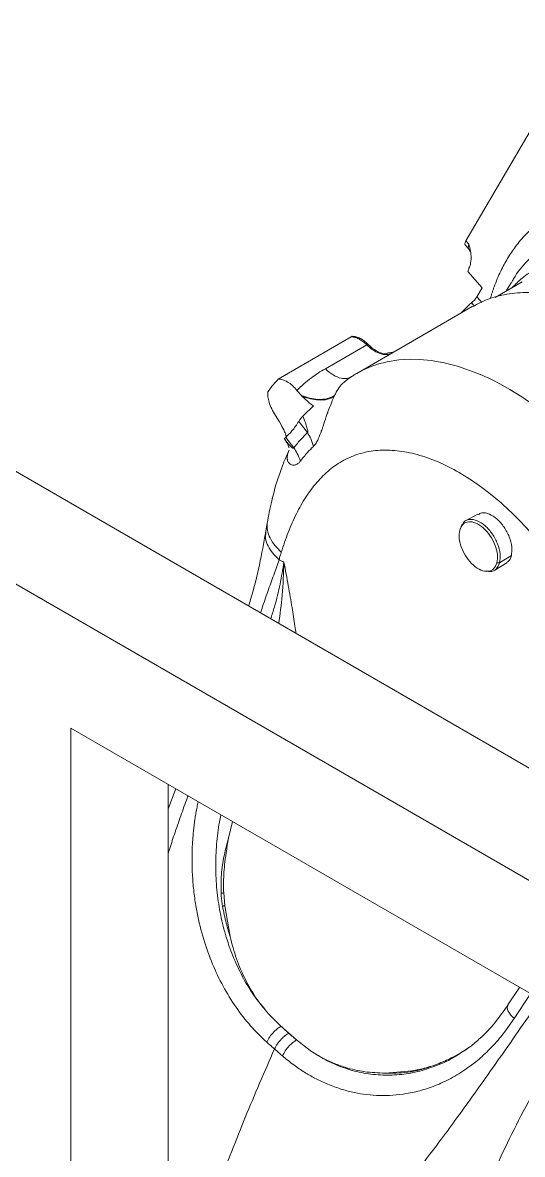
# Model space of a CAD drawing. Header units: millimetres. Extents: x 169 to 14583, y -399 to 10804.
# Drawn here: x 2056.1 to 2201.5, y 8235.1 to 8564 of the extents above; entities that cross this region are included whole.
import ezdxf

# ---------------------------------------------------------------- set-up
doc = ezdxf.new("R2010")
doc.units = ezdxf.units.MM
doc.header["$LTSCALE"] = 35

msp = doc.modelspace()

# ---------------------------------------------------------------- linework, layer by layer
at = {"color": 7, "linetype": 'Continuous', "lineweight": 18}
for p, q in [((2742.62, 8036.071), (1343.57, 8843.726)), ((2742.62, 8003.415), (1318.451, 8825.57)), ((2185.061, 8500.589), (2211.852, 8546.338)), ((2184.807, 8499.367), (2185.969, 8498.019)), ((2185.918, 8499.593), (2185.061, 8500.589)), ((2185.959, 8498.029), (2186.333, 8497.37)), ((2185.65, 8491.67), (2189.763, 8486.895)), ((2201.447, 8488.698), (2193.58, 8484.156)), ((2198.23, 8488.405), (2196.807, 8486.018)), ((2198.307, 8488.362), (2198.402, 8488.543)), ((2189.763, 8486.895), (2188.247, 8484.307)), ((2186.887, 8481.447), (2153.286, 8462.049)), ((2186.67, 8482.542), (2187.433, 8481.656)), ((2130.476, 8460.415), (2151.689, 8472.661)), ((2151.689, 8472.661), (2152.006, 8472.826)), ((2144.177, 8463.415), (2156.22, 8470.367)), ((2151.636, 8461.008), (2151.781, 8461.12)), ((2151.781, 8461.12), (2151.928, 8461.205)), ((2137.231, 8455.623), (2135.892, 8457.132)), ((2137.466, 8455.384), (2137.231, 8455.623)), ((2137.646, 8449.592), (2140.707, 8452.608)), ((2129.676, 8449.83), (2130.84, 8447.959)), ((2130.84, 8447.959), (2131.29, 8447.139)), ((2138.951, 8444.834), (2136.454, 8448.125)), ((2132.204, 8443.091), (2132.782, 8442.328)), ((2132.522, 8442.691), (2132.801, 8442.342)), ((2134.971, 8440.378), (2132.635, 8443.458)), ((2188.551, 8421.162), (2184.969, 8419.235)), ((2127.263, 8418.551), (2126.801, 8415.711)), ((2183.462, 8417.049), (2183.26, 8416.506)), ((2183.949, 8418.215), (2183.722, 8417.611)), ((2194.858, 8407.019), (2198.275, 8409.113)), ((2193.465, 8404.906), (2196.923, 8407.043)), ((2194.071, 8406.991), (2194.858, 8407.019)), ((2190.472, 8404.599), (2191.064, 8404.497)), ((2714.336, 7987.081), (2070.162, 8358.955)), ((2070.162, 7607.738), (2070.162, 8358.955)), ((2098.446, 7624.066), (2098.446, 8342.627)), ((2100.711, 8341.32), (2098.446, 8335.566)), ((2116.014, 8327.035), (2117.141, 8331.835)), ((2114.9, 8307.36), (2114.597, 8311.111)), ((2116.44, 8298.437), (2114.9, 8307.36)), ((2200.662, 8283.619), (2197.283, 8278.541)), ((2199.093, 8274.621), (2203.802, 8281.807)), ((2127.651, 8275.932), (2131.262, 8272.335)), ((2135.766, 8268.37), (2131.262, 8272.335)), ((2135.766, 8268.37), (2139.729, 8265.302)), ((2183.986, 8264.82), (2181.443, 8263.455)), ((2181.944, 8263.589), (2186.385, 8266.508)), ((2169.445, 8259.355), (2161.552, 8258.735)), ((2171.84, 8259.832), (2169.445, 8259.355))]:
    msp.add_line(p, q, dxfattribs=at)
at = {"color": 7, "linetype": 'Continuous', "lineweight": 18, "flags": 128}
for points in [[(2189.64, 8482.69), (2189.18, 8483.224), (2188.247, 8484.307)], [(2153.289, 8462.044), (2153.634, 8462.247), (2155.115, 8463.022), (2157.006, 8463.863), (2159.342, 8464.696), (2162.16, 8465.432), (2165.499, 8465.967), (2169.075, 8466.177), (2171.645, 8466.119), (2174.903, 8465.814), (2178.778, 8465.135), (2182.617, 8464.147), (2188.483, 8462.064), (2189.223, 8461.754), (2189.315, 8461.714), (2189.327, 8461.709), (2189.328, 8461.709), (2189.329, 8461.709), (2189.329, 8461.709), (2189.329, 8461.709), (2189.329, 8461.709), (2189.329, 8461.709), (2189.329, 8461.709), (2189.329, 8461.709), (2189.329, 8461.709), (2189.329, 8461.709), (2189.329, 8461.709), (2189.329, 8461.709), (2189.329, 8461.709), (2189.329, 8461.709), (2189.329, 8461.709), (2189.329, 8461.708), (2189.33, 8461.708), (2189.337, 8461.705), (2189.365, 8461.693), (2189.416, 8461.671), (2189.829, 8461.492), (2190.584, 8461.156), (2191.682, 8460.648), (2193.124, 8459.947), (2194.912, 8459.024), (2197.832, 8457.389), (2201.359, 8455.202), (2205.479, 8452.353)]]:
    msp.add_lwpolyline(points, dxfattribs=at)
at = {"color": 7, "linetype": 'Continuous', "lineweight": 18}
for points, knots in [([(2192.157, 8483.804), (2192.235, 8484.066), (2192.403, 8484.628), (2192.675, 8485.477), (2192.97, 8486.354), (2193.74, 8488.516), (2195.062, 8491.66), (2197.152, 8495.541), (2199.583, 8499.163), (2202.489, 8502.583), (2205.918, 8505.692), (2210.11, 8508.567), (2215.181, 8510.959), (2221.22, 8512.559), (2227.67, 8513.227), (2232.263, 8512.806), (2234.561, 8512.596)], [0, 0, 0, 0, 0.0127944, 0.0274864, 0.0421803, 0.0568785, 0.1377357, 0.2099011, 0.282112, 0.3679917, 0.4539032, 0.539885, 0.6549142, 0.7698957, 0.884898, 1, 1, 1, 1]), ([(2198.402, 8488.543), (2198.567, 8488.864), (2199.807, 8491.279), (2202.906, 8494.875), (2207.682, 8499.171), (2213.217, 8502.283), (2219.344, 8504.252), (2225.972, 8505.126), (2230.735, 8504.71), (2233.116, 8504.503)], [0, 0, 0, 0, 0.0249339, 0.1874449, 0.3499559, 0.5124669, 0.674978, 0.837489, 1, 1, 1, 1]), ([(2185.061, 8500.589), (2184.862, 8500.201), (2184.573, 8499.638), (2184.82, 8499.491), (2184.897, 8499.445)], [0, 0, 0, 0, 0.68796491, 1, 1, 1, 1]), ([(2186.039, 8498.074), (2185.921, 8498.196), (2185.615, 8498.513), (2185.803, 8499.182), (2185.918, 8499.593)], [0, 0, 0, 0, 0.3858537, 1, 1, 1, 1]), ([(2186.357, 8493.741), (2186.463, 8494.385), (2186.747, 8496.111), (2186.237, 8498.251), (2185.918, 8499.593)], [0, 0, 0, 0, 0.3729277, 1, 1, 1, 1]), ([(2232.394, 8494.874), (2230.405, 8495.309), (2226.429, 8496.178), (2220.736, 8496.467), (2215.317, 8496.004), (2210.235, 8494.729), (2205.559, 8492.645), (2201.615, 8490.111), (2199.469, 8487.95), (2198.55, 8487.025)], [0, 0, 0, 0, 0.1481529, 0.2963057, 0.4444586, 0.5926115, 0.7407643, 0.8889172, 1, 1, 1, 1]), ([(2186.357, 8493.741), (2186.221, 8493.358), (2185.978, 8492.675), (2185.75, 8491.977), (2185.65, 8491.67)], [0, 0, 0, 0, 0.5599969, 1, 1, 1, 1]), ([(2186.907, 8481.41), (2188.525, 8482.25), (2191.884, 8483.993), (2197.651, 8485.344), (2203.96, 8485.739), (2210.642, 8485.035), (2217.591, 8483.271), (2224.72, 8480.455), (2231.931, 8476.634), (2239.13, 8471.862), (2246.21, 8466.182), (2253.113, 8459.733), (2257.451, 8454.832), (2259.616, 8452.385)], [0, 0, 0, 0, 0.084945, 0.176375, 0.2677984, 0.359486, 0.4509166, 0.54234, 0.6340276, 0.7254582, 0.8168806, 0.9085645, 1, 1, 1, 1]), ([(2183.527, 8479.507), (2183.889, 8479.894), (2184.841, 8480.914), (2185.97, 8481.919), (2186.67, 8482.542)], [0, 0, 0, 0, 0.3800888, 1, 1, 1, 1]), ([(2188.247, 8484.307), (2188.032, 8483.996), (2187.647, 8483.44), (2186.969, 8482.817), (2186.67, 8482.542)], [0, 0, 0, 0, 0.5589735, 1, 1, 1, 1]), ([(2156.636, 8470.472), (2156.255, 8470.83), (2155.493, 8471.546), (2154.29, 8472.287), (2153.1, 8472.764), (2152.37, 8472.805), (2152.006, 8472.826)], [0, 0, 0, 0, 0.25000485, 0.50000461, 0.75000059, 1, 1, 1, 1]), ([(2156.22, 8470.367), (2156.28, 8470.395), (2156.41, 8470.455), (2156.557, 8470.466), (2156.636, 8470.472)], [0, 0, 0, 0, 0.4650022, 1, 1, 1, 1]), ([(2163.633, 8468.012), (2163.111, 8467.783), (2162.006, 8467.298), (2159.983, 8467.737), (2157.98, 8468.773), (2156.807, 8469.836), (2156.22, 8470.367)], [0, 0, 0, 0, 0.258022, 0.5462661, 0.7731331, 1, 1, 1, 1]), ([(2156.636, 8470.472), (2157.431, 8469.747), (2159.059, 8468.263), (2160.681, 8467.901), (2161.511, 8467.715)], [0, 0, 0, 0, 0.4884443, 1, 1, 1, 1]), ([(2164.201, 8468.35), (2164.136, 8468.329), (2163.829, 8468.23), (2163.213, 8468.035), (2162.676, 8468.059), (2162.563, 8468.064)], [0, 0, 0, 0, 0.1747159, 0.8256786, 1, 1, 1, 1]), ([(2162.565, 8468.006), (2162.432, 8467.99), (2162.122, 8467.954), (2161.733, 8467.802), (2161.511, 8467.715)], [0, 0, 0, 0, 0.4296385, 1, 1, 1, 1]), ([(2135.892, 8457.132), (2136.556, 8457.769), (2137.895, 8459.054), (2139.983, 8460.693), (2142.074, 8462.157), (2143.475, 8462.995), (2144.177, 8463.415)], [0, 0, 0, 0, 0.2670754, 0.5389451, 0.7692699, 1, 1, 1, 1]), ([(2144.177, 8463.415), (2144.928, 8462.753), (2146.432, 8461.429), (2148.603, 8460.582), (2150.437, 8460.463), (2151.333, 8460.901), (2151.781, 8461.12)], [0, 0, 0, 0, 0.2797883, 0.5595767, 0.7797883, 1, 1, 1, 1]), ([(2153.084, 8461.89), (2152.858, 8461.774), (2152.233, 8461.455), (2151.652, 8461.036), (2151.281, 8460.769)], [0, 0, 0, 0, 0.3607829, 1, 1, 1, 1]), ([(2151.781, 8461.12), (2152.03, 8461.282), (2152.525, 8461.604), (2153.035, 8461.898), (2153.289, 8462.044)], [0, 0, 0, 0, 0.501874, 1, 1, 1, 1]), ([(2127.408, 8456.667), (2127.955, 8457.401), (2128.931, 8458.711), (2130.004, 8459.895), (2130.476, 8460.415)], [0, 0, 0, 0, 0.559992, 1, 1, 1, 1]), ([(2135.892, 8457.132), (2135.471, 8457.611), (2134.622, 8458.579), (2133.203, 8459.601), (2131.776, 8460.304), (2130.907, 8460.378), (2130.476, 8460.415)], [0, 0, 0, 0, 0.2479103, 0.4997624, 0.7517884, 1, 1, 1, 1]), ([(2146.851, 8455.647), (2147.172, 8456.281), (2147.809, 8457.54), (2149.189, 8459.294), (2150.542, 8460.227), (2151.297, 8460.747)], [0, 0, 0, 0, 0.3099322, 0.6149577, 1, 1, 1, 1]), ([(2129.676, 8449.83), (2129.288, 8450.447), (2128.511, 8451.682), (2127.81, 8453.558), (2127.429, 8455.251), (2127.415, 8456.195), (2127.408, 8456.667)], [0, 0, 0, 0, 0.2798536, 0.5597072, 0.7798536, 1, 1, 1, 1]), ([(2146.851, 8455.647), (2146.208, 8455.295), (2144.895, 8454.575), (2142.259, 8454.406), (2139.622, 8454.766), (2138.016, 8455.341), (2137.231, 8455.623)], [0, 0, 0, 0, 0.2746394, 0.5613145, 0.7853604, 1, 1, 1, 1]), ([(2140.707, 8452.608), (2140.419, 8452.812), (2139.764, 8453.273), (2138.676, 8454.196), (2137.897, 8454.961), (2137.466, 8455.384)], [0, 0, 0, 0, 0.2602831, 0.5901343, 1, 1, 1, 1]), ([(2146.708, 8455.327), (2146.117, 8455.021), (2144.897, 8454.389), (2142.414, 8454.242), (2139.856, 8454.575), (2138.256, 8455.116), (2137.466, 8455.384)], [0, 0, 0, 0, 0.2679002, 0.5524406, 0.7790526, 1, 1, 1, 1]), ([(2140.7, 8440.843), (2140.897, 8441.054), (2141.352, 8441.541), (2141.81, 8442.355), (2142.137, 8443.04), (2142.315, 8443.441), (2142.506, 8443.907), (2142.738, 8444.507), (2142.98, 8445.171), (2143.244, 8445.933), (2143.713, 8447.324), (2144.246, 8448.936), (2144.83, 8450.6), (2145.356, 8452.041), (2145.992, 8453.681), (2146.484, 8454.811), (2146.708, 8455.327)], [0, 0, 0, 0, 0.0798188, 0.1840871, 0.2106615, 0.2407401, 0.2741099, 0.310597, 0.3648888, 0.4065301, 0.4572299, 0.6263981, 0.6960404, 0.7566101, 0.888771, 1, 1, 1, 1]), ([(2146.708, 8455.327), (2146.735, 8455.388), (2146.784, 8455.496), (2146.83, 8455.601), (2146.851, 8455.647)], [0, 0, 0, 0, 0.5589805, 1, 1, 1, 1]), ([(2138.951, 8444.834), (2138.966, 8444.84), (2138.995, 8444.853), (2139.029, 8444.894), (2139.055, 8444.951), (2139.077, 8445.07), (2139.063, 8445.307), (2138.944, 8445.969), (2138.444, 8447.429), (2137.964, 8448.73), (2137.646, 8449.592)], [0, 0, 0, 0, 0.01597765, 0.03159152, 0.04760849, 0.06624215, 0.11809966, 0.19371331, 0.46542607, 1, 1, 1, 1]), ([(2131.29, 8447.139), (2131.642, 8446.47), (2132.241, 8445.334), (2132.676, 8444.163), (2132.855, 8443.682)], [0, 0, 0, 0, 0.5892979, 1, 1, 1, 1]), ([(2136.454, 8448.125), (2135.821, 8447.148), (2134.691, 8445.403), (2133.263, 8444.053), (2132.635, 8443.458)], [0, 0, 0, 0, 0.5598636, 1, 1, 1, 1]), ([(2132.635, 8443.458), (2132.509, 8443.344), (2132.3, 8443.153), (2132.232, 8443.058), (2132.24, 8443.046), (2132.241, 8443.045)], [0, 0, 0, 0, 0.5903021, 0.9808545, 1, 1, 1, 1]), ([(2132.494, 8442.701), (2132.715, 8442.369), (2133.174, 8441.681), (2133.483, 8440.916), (2133.542, 8440.44), (2133.668, 8440.561), (2133.681, 8440.574)], [0, 0, 0, 0, 0.3004674, 0.6237373, 0.9590439, 1, 1, 1, 1]), ([(2132.801, 8442.342), (2133.063, 8442.002), (2133.564, 8441.353), (2134.199, 8440.702), (2134.613, 8440.393), (2134.791, 8440.299), (2134.91, 8440.299), (2134.951, 8440.352), (2134.971, 8440.378)], [0, 0, 0, 0, 0.38422549, 0.73421465, 0.838794, 0.91231061, 0.95602761, 1, 1, 1, 1]), ([(2134.971, 8440.378), (2135.677, 8441.27), (2136.931, 8442.855), (2138.337, 8444.232), (2138.951, 8444.834)], [0, 0, 0, 0, 0.5629015, 1, 1, 1, 1]), ([(2140.7, 8440.843), (2140.485, 8441.619), (2140.1, 8443.004), (2139.302, 8444.275), (2138.951, 8444.834)], [0, 0, 0, 0, 0.5599608, 1, 1, 1, 1]), ([(2133.648, 8439.78), (2133.371, 8439.187), (2132.582, 8437.498), (2131.343, 8434.369), (2129.88, 8430.044), (2128.422, 8424.709), (2127.665, 8420.688), (2127.261, 8418.538)], [0, 0, 0, 0, 0.0911637, 0.2598132, 0.4686087, 0.7158925, 1, 1, 1, 1]), ([(2131.354, 8410.092), (2132.004, 8412.036), (2133.298, 8415.909), (2135.668, 8421.269), (2138.41, 8426.169), (2141.613, 8430.483), (2145.299, 8434.122), (2149.494, 8436.974), (2154.2, 8438.918), (2159.388, 8439.845), (2164.968, 8439.745), (2170.849, 8438.619), (2176.933, 8436.485), (2183.12, 8433.379), (2189.308, 8429.351), (2195.394, 8424.469), (2201.277, 8418.814), (2206.861, 8412.478), (2212.053, 8405.567), (2216.767, 8398.195), (2220.925, 8390.484), (2224.459, 8382.56), (2227.309, 8374.556), (2229.431, 8366.603), (2230.858, 8358.811), (2231.64, 8351.246), (2231.817, 8343.958), (2231.522, 8337.376), (2230.991, 8333.365), (2230.753, 8331.566)], [0, 0, 0, 0, 0.0380758, 0.0758387, 0.1133571, 0.1507059, 0.1879538, 0.2251537, 0.2623382, 0.2995203, 0.3367025, 0.3738847, 0.4110669, 0.448249, 0.4854312, 0.5226134, 0.5597956, 0.5969778, 0.6341599, 0.6713421, 0.7085243, 0.7457065, 0.7828886, 0.8200745, 0.8572791, 0.8945372, 0.9319019, 0.9694404, 1, 1, 1, 1]), ([(2133.598, 8439.677), (2133.443, 8439.259), (2133.205, 8438.617), (2133.086, 8437.871), (2133.07, 8437.397), (2133.111, 8437.002), (2133.188, 8436.673), (2133.325, 8436.332), (2133.559, 8435.975), (2133.921, 8435.65), (2134.346, 8435.452), (2134.791, 8435.374), (2135.199, 8435.387), (2135.742, 8435.539), (2136.322, 8435.868), (2136.732, 8436.356), (2136.907, 8436.564)], [0, 0, 0, 0, 0.1101183, 0.1692037, 0.2325504, 0.2752428, 0.3221825, 0.3735762, 0.4399231, 0.5263349, 0.6169411, 0.6745805, 0.7472412, 0.80625, 0.9173397, 1, 1, 1, 1]), ([(2136.907, 8436.564), (2136.652, 8437.326), (2136.208, 8438.656), (2135.341, 8439.863), (2134.971, 8440.378)], [0, 0, 0, 0, 0.5731481, 1, 1, 1, 1]), ([(2136.907, 8436.564), (2137.576, 8437.417), (2138.771, 8438.941), (2140.111, 8440.262), (2140.7, 8440.843)], [0, 0, 0, 0, 0.560253, 1, 1, 1, 1]), ([(2194.071, 8406.991), (2194.172, 8407.773), (2194.376, 8409.338), (2193.608, 8412.241), (2192.129, 8415.015), (2190.12, 8417.317), (2187.885, 8418.75), (2185.78, 8419.13), (2184.065, 8418.413), (2183.528, 8417.141), (2183.26, 8416.506)], [0, 0, 0, 0, 0.124997, 0.2499976, 0.3749954, 0.4999961, 0.6249939, 0.7499947, 0.8749591, 1, 1, 1, 1]), ([(2194.858, 8407.019), (2194.968, 8407.843), (2195.188, 8409.49), (2194.368, 8412.553), (2192.816, 8415.483), (2190.695, 8417.898), (2188.331, 8419.432), (2186.14, 8419.785), (2184.603, 8419.285), (2184.174, 8418.37), (2184.048, 8418.101)], [0, 0, 0, 0, 0.134817, 0.269634, 0.404451, 0.539268, 0.674085, 0.808902, 0.943719, 1, 1, 1, 1]), ([(2198.275, 8409.113), (2198.384, 8409.924), (2198.6, 8411.548), (2197.792, 8414.567), (2196.265, 8417.451), (2194.166, 8419.843), (2191.867, 8421.308), (2189.858, 8421.77), (2188.97, 8421.244), (2188.618, 8421.036)], [0, 0, 0, 0, 0.1502277, 0.3004554, 0.450683, 0.6009107, 0.7511384, 0.9013661, 1, 1, 1, 1]), ([(2126.837, 8415.942), (2126.25, 8412.776), (2125.06, 8406.351), (2123.307, 8399.142), (2122.059, 8395.063), (2121.864, 8394.426)], [0, 0, 0, 0, 0.450476, 0.9140889, 1, 1, 1, 1]), ([(2126.855, 8415.702), (2126.8, 8415.176), (2126.675, 8413.991), (2127.397, 8411.948), (2128.725, 8409.81), (2130.059, 8408.503), (2130.703, 8407.871)], [0, 0, 0, 0, 0.2182848, 0.4920207, 0.7546348, 1, 1, 1, 1]), ([(2131.354, 8410.092), (2130.711, 8410.743), (2129.378, 8412.09), (2127.999, 8414.273), (2127.152, 8416.512), (2127.225, 8417.861), (2127.262, 8418.54)], [0, 0, 0, 0, 0.2312279, 0.478758, 0.7374245, 1, 1, 1, 1]), ([(2183.26, 8416.506), (2183.158, 8415.723), (2182.954, 8414.159), (2183.722, 8411.255), (2185.201, 8408.482), (2187.21, 8406.179), (2189.445, 8404.747), (2191.55, 8404.366), (2193.265, 8405.084), (2193.802, 8406.355), (2194.071, 8406.991)], [0, 0, 0, 0, 0.124997, 0.2499976, 0.3749954, 0.4999961, 0.6249939, 0.7499947, 0.8749591, 1, 1, 1, 1]), ([(2130.703, 8407.871), (2130.823, 8408.298), (2131.032, 8409.045), (2131.257, 8409.778), (2131.354, 8410.092)], [0, 0, 0, 0, 0.57134651, 1, 1, 1, 1]), ([(2196.868, 8407.147), (2197.012, 8407.2), (2197.745, 8407.473), (2198.039, 8408.382), (2198.275, 8409.113)], [0, 0, 0, 0, 0.1973528, 1, 1, 1, 1]), ([(2125.309, 8392.437), (2125.429, 8392.817), (2126.137, 8395.046), (2127.441, 8398.698), (2129.17, 8403.474), (2130.194, 8406.41), (2130.703, 8407.871)], [0, 0, 0, 0, 0.06454168, 0.37858072, 0.69061942, 1, 1, 1, 1]), ([(2132.127, 8407.205), (2131.777, 8405.084), (2131.076, 8400.842), (2129.738, 8395.308), (2128.64, 8391.886), (2128.269, 8390.729)], [0, 0, 0, 0, 0.3981803, 0.7964951, 1, 1, 1, 1]), ([(2132.127, 8407.205), (2132.02, 8404.016), (2131.823, 8398.182), (2130.982, 8392.127), (2130.601, 8389.382)], [0, 0, 0, 0, 0.5466246, 1, 1, 1, 1]), ([(2130.703, 8407.871), (2130.969, 8407.748), (2131.444, 8407.528), (2131.918, 8407.304), (2132.127, 8407.205)], [0, 0, 0, 0, 0.5602853, 1, 1, 1, 1]), ([(2135.623, 8386.483), (2135.525, 8387.211), (2135.187, 8389.709), (2134.444, 8394.318), (2133.377, 8400.498), (2132.556, 8404.903), (2132.127, 8407.205)], [0, 0, 0, 0, 0.1066657, 0.3661056, 0.6687626, 1, 1, 1, 1]), ([(2191.027, 8404.642), (2191.404, 8404.548), (2192.522, 8404.271), (2194.007, 8405.034), (2194.574, 8406.357), (2194.858, 8407.019)], [0, 0, 0, 0, 0.2027836, 0.6013918, 1, 1, 1, 1]), ([(2098.446, 8322.558), (2098.484, 8322.679), (2098.76, 8323.552), (2099.291, 8325.179), (2100.383, 8328.483), (2101.869, 8332.781), (2103.259, 8336.73), (2104.082, 8338.877), (2104.238, 8339.284)], [0, 0, 0, 0, 0.0215348, 0.1557038, 0.290837, 0.6124113, 0.9266723, 1, 1, 1, 1]), ([(2107.16, 8337.597), (2107.052, 8337.085), (2106.827, 8336.016), (2106.543, 8334.443), (2106.304, 8332.959), (2106.121, 8331.684), (2105.986, 8330.623), (2105.888, 8329.778), (2105.655, 8327.577), (2105.404, 8323.991), (2105.368, 8318.992), (2105.619, 8314.209), (2106.12, 8309.67), (2107.047, 8304.1), (2108.649, 8297.615), (2111.214, 8290.467), (2114.362, 8283.874), (2118.078, 8277.852), (2122.319, 8272.354), (2125.522, 8269.282), (2127.112, 8267.757)], [0, 0, 0, 0, 0.0211129, 0.0440748, 0.0641066, 0.0812077, 0.0953775, 0.1066155, 0.1149212, 0.1829833, 0.2479449, 0.309806, 0.368565, 0.4242197, 0.5274449, 0.6254782, 0.718298, 0.8134988, 0.9074077, 1, 1, 1, 1]), ([(2113.799, 8333.764), (2113.594, 8332.821), (2112.932, 8329.784), (2112.397, 8324.443), (2112.198, 8317.84), (2112.62, 8311.196), (2113.635, 8304.61), (2115.259, 8298.171), (2117.484, 8291.97), (2120.307, 8286.123), (2123.659, 8280.674), (2126.321, 8277.512), (2127.651, 8275.932)], [0, 0, 0, 0, 0.0477948, 0.1540499, 0.2602161, 0.3662739, 0.4722084, 0.5780103, 0.6836767, 0.7892135, 0.8946413, 1, 1, 1, 1]), ([(2116.014, 8327.035), (2115.498, 8325.089), (2114.519, 8321.394), (2113.775, 8315.995), (2113.824, 8312.577), (2113.848, 8310.969)], [0, 0, 0, 0, 0.3707905, 0.7040729, 1, 1, 1, 1]), ([(2114.597, 8311.111), (2114.573, 8311.967), (2114.525, 8313.708), (2114.623, 8316.441), (2114.867, 8319.473), (2115.318, 8323.045), (2115.766, 8325.613), (2116.014, 8327.035)], [0, 0, 0, 0, 0.1602938, 0.3261201, 0.511153, 0.7293257, 1, 1, 1, 1]), ([(2114.597, 8311.111), (2114.48, 8311.087), (2114.271, 8311.045), (2113.977, 8310.992), (2113.848, 8310.969)], [0, 0, 0, 0, 0.56, 1, 1, 1, 1]), ([(2113.848, 8310.969), (2113.874, 8310.543), (2113.918, 8309.843), (2114.022, 8308.87), (2114.13, 8308.051), (2114.223, 8307.508), (2114.269, 8307.236)], [0, 0, 0, 0, 0.3403628, 0.5603942, 0.7802695, 1, 1, 1, 1]), ([(2114.9, 8307.36), (2114.795, 8307.34), (2114.609, 8307.303), (2114.373, 8307.257), (2114.269, 8307.236)], [0, 0, 0, 0, 0.56, 1, 1, 1, 1]), ([(2114.269, 8307.236), (2114.598, 8305.571), (2115.187, 8302.598), (2116.057, 8299.709), (2116.44, 8298.437)], [0, 0, 0, 0, 0.5600348, 1, 1, 1, 1]), ([(2127.651, 8275.932), (2126.392, 8277.464), (2123.863, 8280.543), (2120.766, 8285.969), (2118.166, 8291.924), (2117.019, 8296.254), (2116.44, 8298.437)], [0, 0, 0, 0, 0.2410974, 0.484517, 0.7399883, 1, 1, 1, 1]), ([(2197.28, 8278.537), (2196.058, 8276.777), (2193.619, 8273.262), (2189.801, 8269.311), (2186.436, 8266.468), (2183.926, 8264.732), (2182.558, 8263.932), (2181.95, 8263.576)], [0, 0, 0, 0, 0.2794377, 0.5580175, 0.7348734, 0.8822174, 1, 1, 1, 1]), ([(2199.093, 8274.621), (2198.746, 8274.946), (2198.019, 8275.624), (2197.312, 8276.718), (2196.968, 8277.78), (2197.204, 8278.274), (2197.322, 8278.52)], [0, 0, 0, 0, 0.2299747, 0.4809829, 0.7416114, 1, 1, 1, 1]), ([(2131.676, 8263.741), (2132.768, 8262.837), (2134.849, 8261.117), (2138.005, 8259.003), (2141.151, 8257.19), (2144.534, 8255.573), (2148.094, 8254.238), (2151.739, 8253.23), (2155.343, 8252.559), (2159.072, 8252.205), (2162.904, 8252.198), (2166.188, 8252.506), (2168.913, 8252.968), (2171.085, 8253.457), (2173.301, 8254.085), (2175.552, 8254.861), (2177.831, 8255.796), (2180.128, 8256.898), (2182.434, 8258.176), (2185.076, 8259.853), (2188.167, 8262.145), (2191.744, 8265.355), (2195.548, 8269.478), (2197.865, 8272.839), (2199.093, 8274.621)], [0, 0, 0, 0, 0.0499818, 0.0951578, 0.1367719, 0.1826914, 0.2342885, 0.2800943, 0.3274614, 0.376386, 0.4268645, 0.4788933, 0.5075129, 0.5371415, 0.5677786, 0.5994237, 0.6320764, 0.6657365, 0.7004041, 0.7360792, 0.7884992, 0.8499606, 0.9204603, 1, 1, 1, 1]), ([(2204.729, 8277.255), (2202.724, 8274.375), (2198.711, 8268.614), (2193.043, 8260.515), (2187.622, 8252.86), (2182.695, 8246.028), (2177.455, 8238.917), (2172.776, 8232.776), (2168.515, 8227.208), (2165.211, 8222.833), (2162.248, 8218.808), (2159.971, 8215.597), (2158.314, 8213.181), (2157.156, 8211.449), (2156.112, 8209.846), (2155.164, 8208.353), (2154.185, 8206.768), (2153.029, 8204.834), (2151.884, 8202.829), (2150.885, 8200.988), (2150.065, 8199.414), (2149.154, 8197.598), (2148.091, 8195.34), (2147.186, 8193.254), (2146.529, 8191.631), (2146.05, 8190.408), (2145.583, 8189.191), (2145.13, 8188.004), (2144.638, 8186.704), (2144.072, 8185.192), (2143.424, 8183.438), (2141.243, 8177.439), (2137.818, 8167.396), (2135.2, 8158.122), (2133.906, 8153.535)], [0, 0, 0, 0, 0.0659532, 0.1319467, 0.1891048, 0.247839, 0.297739, 0.365543, 0.4047764, 0.4424273, 0.4798394, 0.5099107, 0.5258578, 0.5422017, 0.5543878, 0.5667995, 0.5801281, 0.5943754, 0.6152598, 0.629864, 0.6395323, 0.6535366, 0.6737043, 0.6933386, 0.7024856, 0.7113578, 0.7215511, 0.730539, 0.7387732, 0.7515995, 0.765532, 0.7794287, 0.8908928, 1, 1, 1, 1]), ([(2127.112, 8267.757), (2127.376, 8268.259), (2127.91, 8269.272), (2129.097, 8270.657), (2130.255, 8271.703), (2130.936, 8272.13), (2131.262, 8272.335)], [0, 0, 0, 0, 0.2864791, 0.578177, 0.7978716, 1, 1, 1, 1]), ([(2131.262, 8272.335), (2131.679, 8271.963), (2132.423, 8271.298), (2133.173, 8270.637), (2133.503, 8270.346)], [0, 0, 0, 0, 0.55995116, 1, 1, 1, 1]), ([(2216.558, 8272.861), (2214.318, 8269.282), (2209.841, 8262.129), (2203.788, 8251.513), (2198.309, 8241.05), (2193.527, 8230.812), (2189.452, 8220.843), (2185.185, 8209.377), (2180.687, 8196.309), (2174.651, 8180.878), (2169.237, 8165.546), (2166.404, 8155.549), (2164.988, 8150.55)], [0, 0, 0, 0, 0.0841897, 0.1682612, 0.252145, 0.335751, 0.4190325, 0.5020764, 0.626493, 0.7509846, 0.8754954, 1, 1, 1, 1]), ([(2127.112, 8267.757), (2127.534, 8267.38), (2128.289, 8266.707), (2129.049, 8266.038), (2129.383, 8265.743)], [0, 0, 0, 0, 0.5600011, 1, 1, 1, 1]), ([(2129.383, 8265.743), (2129.632, 8266.221), (2130.143, 8267.206), (2131.292, 8268.586), (2132.46, 8269.675), (2133.162, 8270.127), (2133.503, 8270.346)], [0, 0, 0, 0, 0.2730449, 0.5617166, 0.7869549, 1, 1, 1, 1]), ([(2131.676, 8263.741), (2131.923, 8264.22), (2132.432, 8265.207), (2133.572, 8266.594), (2134.731, 8267.691), (2135.427, 8268.148), (2135.766, 8268.37)], [0, 0, 0, 0, 0.2730446, 0.5617164, 0.7869548, 1, 1, 1, 1]), ([(2133.503, 8270.346), (2133.924, 8269.977), (2134.676, 8269.317), (2135.433, 8268.659), (2135.766, 8268.37)], [0, 0, 0, 0, 0.5600532, 1, 1, 1, 1]), ([(2098.446, 8179.842), (2099.757, 8184.649), (2102.469, 8194.59), (2107.442, 8210.138), (2113.502, 8227.303), (2120.679, 8245.8), (2126.482, 8259.095), (2129.383, 8265.743)], [0, 0, 0, 0, 0.1768389, 0.3657645, 0.5546898, 0.7773449, 1, 1, 1, 1]), ([(2129.383, 8265.743), (2129.81, 8265.368), (2130.571, 8264.699), (2131.338, 8264.034), (2131.676, 8263.741)], [0, 0, 0, 0, 0.5599986, 1, 1, 1, 1]), ([(2139.729, 8265.302), (2140.796, 8264.622), (2142.935, 8263.261), (2146.347, 8261.649), (2150.551, 8260.132), (2155.634, 8258.953), (2159.567, 8258.808), (2161.552, 8258.735)], [0, 0, 0, 0, 0.1607127, 0.3218199, 0.4846209, 0.7400235, 1, 1, 1, 1]), ([(2139.729, 8265.302), (2141.383, 8264.256), (2144.693, 8262.162), (2149.981, 8260.008), (2155.393, 8258.607), (2160.871, 8258.027), (2166.32, 8258.244), (2171.678, 8259.211), (2176.83, 8260.986), (2180.267, 8262.481), (2181.879, 8263.546), (2181.944, 8263.589)], [0, 0, 0, 0, 0.1238907, 0.2478618, 0.371959, 0.4962088, 0.6206198, 0.7451873, 0.8699, 0.99474, 1, 1, 1, 1]), ([(2172.013, 8259.778), (2172.253, 8259.843), (2172.83, 8259.998), (2173.886, 8260.315), (2175.289, 8260.783), (2176.658, 8261.298), (2178.236, 8261.941), (2180.101, 8262.772), (2182.096, 8263.736), (2183.388, 8264.461), (2183.818, 8264.702)], [0, 0, 0, 0, 0.0616358, 0.1481245, 0.2690598, 0.4175259, 0.4941127, 0.6677581, 0.8893461, 1, 1, 1, 1]), ([(2180.983, 8263.228), (2179.56, 8262.565), (2176.681, 8261.225), (2173.837, 8260.387), (2172.399, 8259.964)], [0, 0, 0, 0, 0.4946297, 1, 1, 1, 1]), ([(2161.552, 8258.735), (2162.94, 8258.711), (2165.419, 8258.667), (2167.858, 8258.987), (2168.931, 8259.128)], [0, 0, 0, 0, 0.559899, 1, 1, 1, 1]), ([(2168.931, 8259.128), (2169.275, 8259.185), (2169.84, 8259.278), (2170.641, 8259.445), (2171.324, 8259.601), (2171.783, 8259.719), (2172.013, 8259.778)], [0, 0, 0, 0, 0.3396274, 0.5595876, 0.7797091, 1, 1, 1, 1]), ([(2168.931, 8259.128), (2169.023, 8259.189), (2169.187, 8259.297), (2169.366, 8259.337), (2169.445, 8259.355)], [0, 0, 0, 0, 0.56, 1, 1, 1, 1]), ([(2172.365, 8259.954), (2171.855, 8259.829), (2170.837, 8259.577), (2169.85, 8259.417), (2169.356, 8259.336)], [0, 0, 0, 0, 0.5000674, 1, 1, 1, 1]), ([(2172.013, 8259.778), (2172.127, 8259.856), (2172.252, 8259.942), (2172.394, 8259.959), (2172.407, 8259.961)], [0, 0, 0, 0, 0.9109133, 1, 1, 1, 1]), ([(2194.215, 8203.515), (2194.433, 8204.239), (2194.93, 8205.889), (2195.822, 8208.698), (2196.971, 8212.145), (2198.421, 8216.249), (2200.213, 8221.026), (2202.404, 8226.493), (2205.034, 8232.664), (2207.071, 8237.054), (2208.141, 8239.359)], [0, 0, 0, 0, 0.0633261, 0.1442154, 0.2426887, 0.3587723, 0.4925017, 0.6439165, 0.8130652, 1, 1, 1, 1])]:
    msp.add_open_spline(points, degree=3, knots=knots, dxfattribs=at)
for points in [[(2151.689, 8472.661), (2152.046, 8472.637), (2152.76, 8472.588), (2153.923, 8472.121), (2155.099, 8471.403), (2155.846, 8470.712), (2156.22, 8470.367)], [(2137.646, 8449.592), (2137.519, 8449.46), (2137.266, 8449.197), (2136.935, 8448.812), (2136.652, 8448.447), (2136.52, 8448.232), (2136.454, 8448.125)]]:
    msp.add_open_spline(points, degree=3, dxfattribs=at)

doc.saveas('drawing.dxf')
